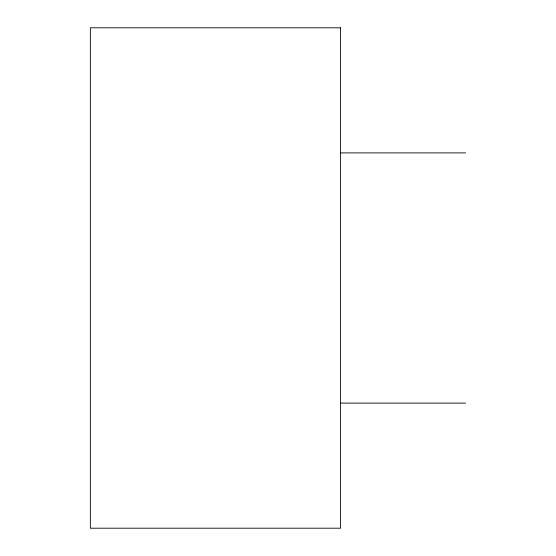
<?xml version="1.0" encoding="UTF-8"?>
<svg xmlns="http://www.w3.org/2000/svg" width="556" height="556" viewBox="0 0 556 556"><rect width="100%" height="100%" fill="white"/><g stroke="black" fill="none" stroke-linecap="round" stroke-linejoin="round"><path stroke-width="0.83" d="M340.55 152.9L465.65 152.9M340.55 403.1L465.65 403.1M340.55 27.8L90.35 27.8L90.35 528.2L340.55 528.2L340.55 27.8"/></g></svg>
